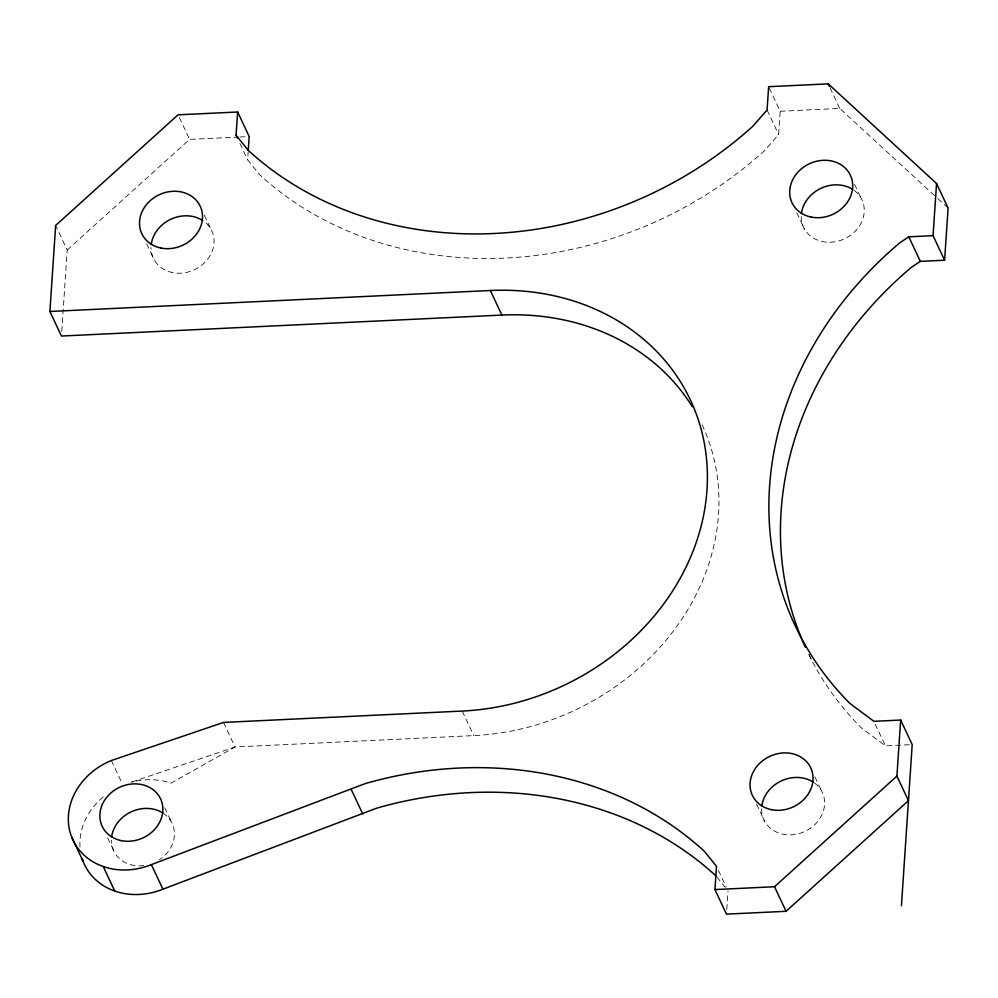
<?xml version="1.0" encoding="UTF-8"?>
<svg xmlns="http://www.w3.org/2000/svg" width="998" height="998" viewBox="0 0 998 998"><rect width="100%" height="100%" fill="white"/><g stroke="black" fill="none" stroke-linecap="round" stroke-linejoin="round"><path stroke-width="0.75" stroke-dasharray="4.99 3.74" d="M61.764 331.436L67.203 250.011L56.3 226.833M769.271 88.073L780.187 111.265L778.627 134.53L764.468 150.748A366.129 316.104 -25.2 0 1 259.717 174.787L247.629 159.817L248.153 152.058M726.794 909.477L728.041 890.865M67.203 250.011L189.595 139.383L238.497 137.063M131.786 782.058L235.066 746.991L473.763 735.613A236.663 204.328 -25.2 0 0 701.12 422.778M240.019 136.988L249.188 136.551M780.187 111.265L839.78 108.42L936.698 197.579M808.742 654.439A366.129 316.104 -25.2 0 0 861.524 728.041L885.438 745.868L912.209 744.595M937.833 198.627L946.965 207.023M716.888 877.042L725.247 887.409M830.149 87.961L839.78 108.42M854.525 184.281L860.95 197.928M767.075 109.98L778.627 134.53M796.841 212.823L804.538 229.191M875.171 724.049L885.438 745.868M809.041 654.513L812.26 661.337M814.892 776.881L821.304 790.528M756.559 804.064L764.905 821.791M718.41 870.393L726.107 886.773M239.932 143.45L247.629 159.817M462.211 711.063L473.763 735.613M179.328 117.564L189.595 139.383M204.353 215.244L210.765 228.891M146.656 243.786L154.353 260.154M223.515 722.427L235.066 746.991L171.057 783.168A64.546 55.726 -25.2 0 0 131.649 782.145M164.707 807.844L171.132 821.491M111.377 760.513L122.292 783.704M107.659 837.746L114.72 852.754M80.002 847.065A64.546 55.726 -25.2 0 1 104.491 795.843M854.039 190.331A32.273 27.869 -25.2 0 1 845.318 238.435A32.273 27.869 -25.2 0 1 801.232 216.554M814.393 782.931A32.273 27.869 -25.2 0 1 804.912 831.396A32.273 27.869 -25.2 0 1 761.649 807.656M206.162 223.19A32.273 27.869 -25.2 0 1 193.6 270.109A32.273 27.869 -25.2 0 1 151.047 247.516M162.961 813.046A32.273 27.869 -25.2 0 1 159.393 859.752M143.749 865.553A32.273 27.869 -25.2 0 1 111.402 840.104"/><path stroke-width="1.5" d="M692.325 406.785A236.663 204.328 -25.2 0 0 501.894 315.069L61.452 336.039L49.9 311.488L55.651 225.461L178.043 114.832L237.636 111.988L249.188 136.551L248.252 150.511M237.362 137.998L236.077 135.266L237.636 111.988M805.411 647.403A366.129 316.104 -25.2 0 1 911.274 267.414L920.343 261.376L944.607 260.228L933.055 235.665L908.791 236.825L899.722 242.851A366.129 316.104 -25.2 0 0 849.959 703.478L873.886 721.317L900.658 720.045L896.903 776.107L908.454 800.658L786.075 911.299L726.482 914.131L714.93 889.58L716.489 866.301L704.401 851.344A366.129 316.104 -25.2 0 0 365.28 783.567L151.359 864.63A64.546 55.726 -25.2 0 1 71.582 836.811A64.546 55.726 -25.2 0 1 111.377 760.513L223.515 722.427L462.211 711.063A236.663 204.328 -25.2 0 0 706.983 489.793A236.663 204.328 -25.2 0 0 490.342 290.505L49.9 311.488M933.055 235.665L936.548 183.507L828.228 83.869L768.635 86.701L767.075 109.98L752.904 126.197A366.129 316.104 -25.2 0 1 248.153 150.236L236.077 135.266M901.431 905.797L912.209 744.595L900.658 720.045M944.607 260.228L948.1 208.071L936.548 183.507M714.93 889.58L774.523 886.735L896.903 776.107M82.185 858.617A64.546 55.726 -25.2 0 0 162.911 889.181L376.832 808.118A366.129 316.104 -25.2 0 1 715.953 875.895M908.791 236.825L920.343 261.376M828.228 83.869L829.513 86.589M774.523 886.735L786.075 911.299M490.342 290.505L501.894 315.069M351.209 789.406L362.761 813.956M151.359 864.63L162.911 889.181M103.231 866.526L114.782 891.077M71.582 836.811L83.133 861.361M801.431 213.56A32.273 27.869 -25.2 0 1 820.93 188.323A32.273 27.869 -25.2 0 1 852.791 189.483M761.786 806.159A32.273 27.869 -25.2 0 1 781.284 780.923A32.273 27.869 -25.2 0 1 813.145 782.07M151.247 244.522A32.273 27.869 -25.2 0 1 170.745 219.286A32.273 27.869 -25.2 0 1 202.606 220.446M111.601 837.122A32.273 27.869 -25.2 0 1 131.1 811.885A32.273 27.869 -25.2 0 1 162.961 813.046M121.369 840.653A32.273 27.869 -25.2 0 0 162.25 803.702A32.273 27.869 -25.2 0 0 110.479 793.348A32.273 27.869 -25.2 0 0 121.369 840.653M161.015 248.053A32.273 27.869 -25.2 0 0 201.895 211.102A32.273 27.869 -25.2 0 0 150.124 200.748A32.273 27.869 -25.2 0 0 161.015 248.053M771.554 809.69A32.273 27.869 -25.2 0 0 812.434 772.739A32.273 27.869 -25.2 0 0 760.663 762.385A32.273 27.869 -25.2 0 0 771.554 809.69M811.199 217.09A32.273 27.869 -25.2 0 0 852.08 180.139A32.273 27.869 -25.2 0 0 800.296 169.785A32.273 27.869 -25.2 0 0 811.199 217.09"/></g></svg>
